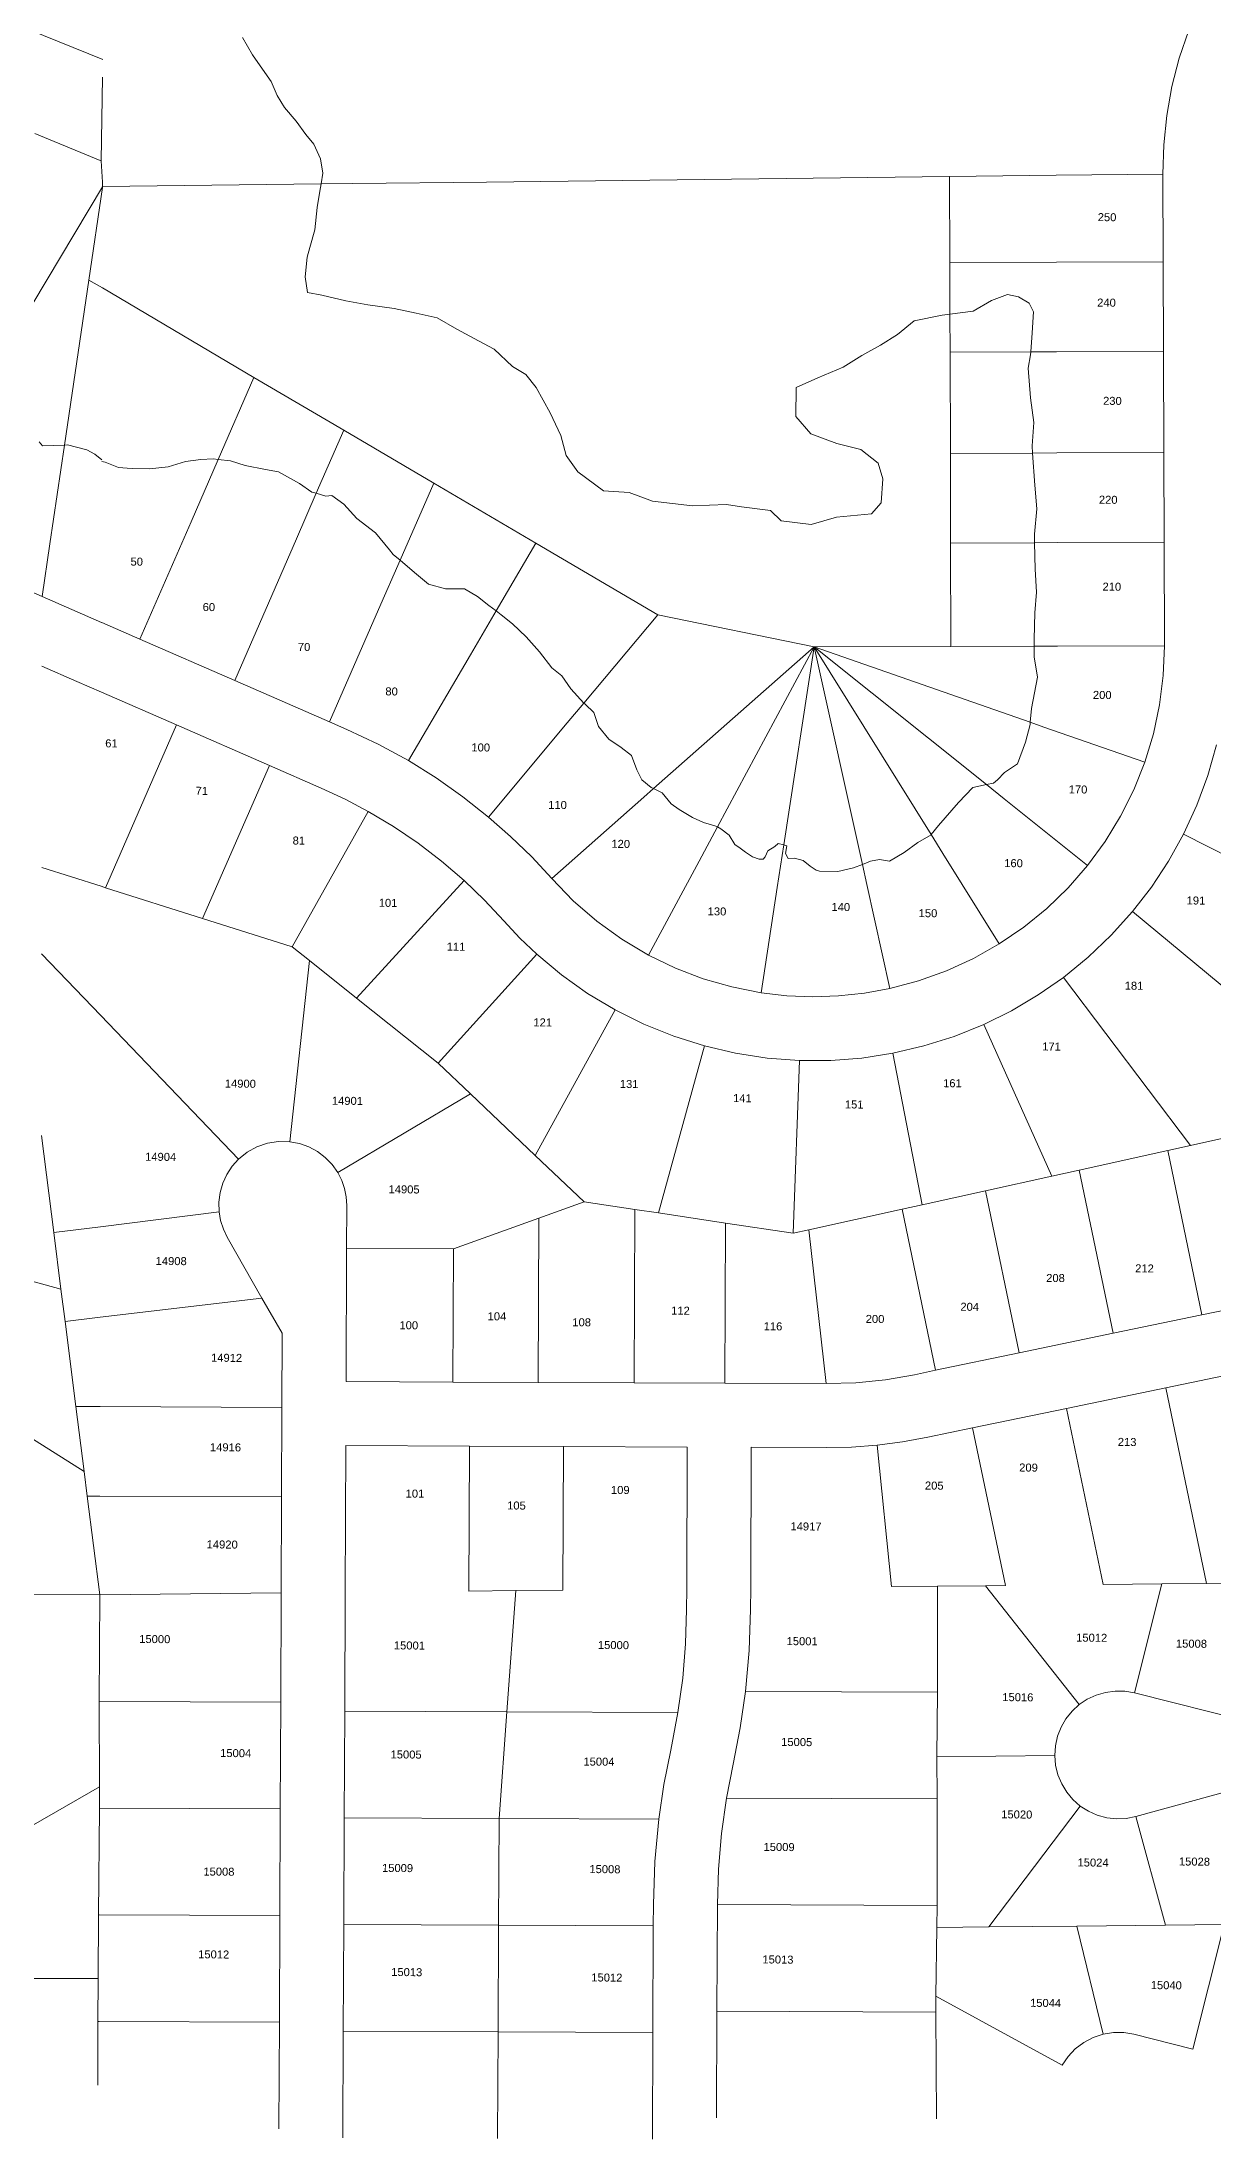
# Model space of a CAD drawing. Header units: feet. Extents: x 2808417 to 2820762, y 948624 to 970780.
# Drawn here: x 2812244 to 2813341, y 959744 to 961710 of the extents above; entities that cross this region are included whole.
import ezdxf
from ezdxf.enums import TextEntityAlignment as Align

# ---------------------------------------------------------------- set-up
doc = ezdxf.new("R2010")
doc.units = ezdxf.units.FT
doc.header["$LTSCALE"] = 0.015
doc.header["$MEASUREMENT"] = 0
doc.layers.add('Dakota County Addresses', color=7, linetype='Continuous')
doc.layers.add('Dakota County Parcels', color=7, linetype='Continuous')
doc.styles.add('Dimensions 100', font='arial.ttf')

# ---------------------------------------------------------------- blocks, each defined once
blk = doc.blocks.new('ACMAP_ANN_TEMPLATE_Dakota County Addresses')
at = {"layer": 'Dakota County Addresses', "style": 'Dimensions 100'}
blk.add_attdef('DakotaCountyAddress', text='', height=50, dxfattribs=at).set_placement((0, 0), align=Align.CENTER)

msp = doc.modelspace()

# ---------------------------------------------------------------- linework, layer by layer
at = {"layer": 'Dakota County Parcels', "lineweight": 5}
for p, q in [((2812299.6, 961598.3), (2812300.9, 961676.8)), ((2812237.5, 961624), (2812298.7, 961598.6)), ((2812298.7, 961598.6), (2812299.6, 961598.3)), ((2812300.7, 961578.2), (2812299.6, 961598.3)), ((2812287.9, 961486.5), (2812300.7, 961573.4)), ((2812300.7, 961578.2), (2812300.7, 961578.2)), ((2812300.9, 961574.2), (2812300.7, 961578.2)), ((2812300.7, 961574), (2812300.9, 961574.2)), ((2812300.7, 961573.4), (2812300.9, 961574.2)), ((2813094.6, 961503), (2813094.4, 961583.5)), ((2813294.6, 961503.6), (2813294.3, 961585.9)), ((2813294.8, 961419.6), (2813294.6, 961503.6)), ((2812287.9, 961486.5), (2812300.6, 961479.1)), ((2812300.6, 961479.1), (2812442.7, 961395.3)), ((2813095.2, 961324), (2813094.9, 961419)), ((2813295.1, 961324.7), (2813294.8, 961419.6)), ((2812442.7, 961395.3), (2812526.9, 961345.8)), ((2812244.5, 961331.1), (2812241.3, 961334.9)), ((2812526.9, 961345.8), (2812611.1, 961296.2)), ((2812286.1, 961327.5), (2812268, 961331.9)), ((2812293.7, 961323.4), (2812286.1, 961327.5)), ((2812300.2, 961318), (2812293.7, 961323.4)), ((2812300.2, 961316.5), (2812303.1, 961315.7)), ((2813095.4, 961240), (2813095.2, 961324)), ((2813295.4, 961240.7), (2813295.1, 961324.7)), ((2812611.1, 961296.2), (2812706.7, 961239.9)), ((2812706.7, 961239.9), (2812821, 961172.6)), ((2813095.7, 961143.1), (2813095.4, 961240)), ((2813295.7, 961143.7), (2813295.4, 961240.7)), ((2812244.1, 961189.8), (2812299.9, 961165.4)), ((2812299.9, 961165.4), (2812300, 961165.4)), ((2812821, 961172.6), (2812967.6, 961142.7)), ((2812335.7, 961149.8), (2812424.6, 961111.1)), ((2812967.6, 961142.7), (2813095.7, 961143.1)), ((2812299.8, 961100.1), (2812370.1, 961069.4)), ((2812424.6, 961111.1), (2812513.5, 961072.3)), ((2812303.5, 960916.8), (2812370.1, 961069.4)), ((2812370.1, 961069.4), (2812457.1, 961031.5)), ((2812513.5, 961072.3), (2812529.7, 961065.3)), ((2812394.6, 960888), (2812457.1, 961031.5)), ((2812457.1, 961031.5), (2812505.7, 961010.3)), ((2812478.4, 960861.4), (2812549.7, 960988.4)), ((2813313.6, 960967), (2813491.7, 960876.5)), ((2812243.8, 960935.8), (2812299.5, 960918.2)), ((2812538.9, 960813.2), (2812639.5, 960923.7)), ((2812299.5, 960918.2), (2812303.5, 960916.8)), ((2812303.5, 960916.8), (2812394.6, 960888)), ((2812394.6, 960888), (2812478.4, 960861.4)), ((2813266, 960894.5), (2813485.7, 960711.7)), ((2812478.4, 960861.4), (2812494.7, 960848.5)), ((2812243.7, 960855), (2812299.2, 960797)), ((2812476.2, 960678.7), (2812494.7, 960848.5)), ((2812494.7, 960848.5), (2812538.9, 960813.2)), ((2812615.4, 960752.3), (2812707.7, 960854.5)), ((2813201.2, 960832.8), (2813320.1, 960675.1)), ((2812538.9, 960813.2), (2812615.4, 960752.3)), ((2812706.3, 960665.8), (2812781.1, 960802.4)), ((2812299.2, 960797), (2812428.2, 960662.4)), ((2813126.6, 960788.7), (2813190.4, 960646.5)), ((2812821.6, 960612), (2812864.7, 960768.5)), ((2812615.4, 960752.3), (2812645.5, 960723.7)), ((2812947.9, 960593), (2812953.7, 960754.9)), ((2813041.3, 960761.7), (2813068.8, 960619.7)), ((2812521.2, 960649.8), (2812645.5, 960723.7)), ((2812645.5, 960723.7), (2812706.3, 960665.8)), ((2812243.6, 960684.4), (2812255.1, 960593.6)), ((2813320.1, 960675.1), (2813381.9, 960688.8)), ((2812706.3, 960665.8), (2812752, 960622.5)), ((2813215.9, 960652.1), (2813298.9, 960670.5)), ((2813298.9, 960670.5), (2813320.1, 960675.1)), ((2813330.9, 960516.4), (2813298.9, 960670.5)), ((2813128, 960632.7), (2813190.4, 960646.5)), ((2813190.4, 960646.5), (2813215.9, 960652.1)), ((2813247.7, 960499.1), (2813215.9, 960652.1)), ((2813068.8, 960619.7), (2813128, 960632.7)), ((2813159.6, 960480.7), (2813128, 960632.7)), ((2812298.8, 960598.8), (2812410, 960613)), ((2812529.5, 960578.8), (2812529.7, 960618.8)), ((2812629.5, 960578.4), (2812709.6, 960607.2)), ((2812708.9, 960453.1), (2812709.6, 960607.2)), ((2812709.6, 960607.2), (2812752, 960622.5)), ((2812752, 960622.5), (2812799.6, 960615.3)), ((2812798.9, 960452.7), (2812799.6, 960615.3)), ((2812799.6, 960615.3), (2812821.6, 960612)), ((2812821.6, 960612), (2812884.6, 960602.5)), ((2812962.7, 960596.2), (2813049.9, 960615.5)), ((2813049.9, 960615.5), (2813068.8, 960619.7)), ((2813081.3, 960464.4), (2813049.9, 960615.5)), ((2812074.1, 960592.5), (2812261.8, 960540.4)), ((2812255.1, 960593.6), (2812298.8, 960598.8)), ((2812255.1, 960593.6), (2812261.8, 960540.4)), ((2812417.6, 960589.3), (2812450.2, 960532.2)), ((2812883.9, 960452.4), (2812884.6, 960602.5)), ((2812884.6, 960602.5), (2812947.9, 960593)), ((2812947.9, 960593), (2812962.7, 960596.2)), ((2812978.9, 960452), (2812962.7, 960596.2)), ((2812529, 960453.8), (2812529.5, 960578.8)), ((2812529.5, 960578.8), (2812629.5, 960578.4)), ((2812629, 960453.4), (2812629.5, 960578.4)), ((2812261.8, 960540.4), (2812265.7, 960510.3)), ((2812298.7, 960514.2), (2812450.2, 960532.2)), ((2812450.2, 960532.2), (2812469.2, 960499.1)), ((2813330.9, 960516.4), (2813414.1, 960533.7)), ((2812042.6, 960521.3), (2812283.5, 960369.7)), ((2812265.7, 960510.3), (2812298.7, 960514.2)), ((2812265.7, 960510.3), (2812275.8, 960430.5)), ((2813247.7, 960499.1), (2813330.9, 960516.4)), ((2812468.9, 960429.7), (2812469.2, 960499.1)), ((2813159.6, 960480.7), (2813247.7, 960499.1)), ((2813081.3, 960464.4), (2813159.6, 960480.7)), ((2812529, 960453.8), (2812629, 960453.4)), ((2812629, 960453.4), (2812708.9, 960453.1)), ((2812708.9, 960453.1), (2812798.9, 960452.7)), ((2812798.9, 960452.7), (2812883.9, 960452.4)), ((2812883.9, 960452.4), (2812978.9, 960452)), ((2813061.7, 960460.3), (2813081.3, 960464.4)), ((2813297.1, 960448.1), (2813390.1, 960467.4)), ((2812275.8, 960430.5), (2812283.5, 960369.7)), ((2812275.8, 960430.5), (2812298.5, 960430.4)), ((2812298.5, 960430.4), (2812468.9, 960429.7)), ((2812468.5, 960345.7), (2812468.9, 960429.7)), ((2813204.1, 960428.7), (2813297.1, 960448.1)), ((2813335.3, 960264.7), (2813297.1, 960448.1)), ((2813074, 960401.6), (2813116, 960410.4)), ((2813116, 960410.4), (2813204.1, 960428.7)), ((2813146.8, 960262.7), (2813116, 960410.4)), ((2813238.5, 960263.7), (2813204.1, 960428.7)), ((2812528.1, 960256.3), (2812528.7, 960393.8)), ((2812528.7, 960393.8), (2812644.7, 960393.4)), ((2812644.1, 960257.5), (2812644.7, 960393.4)), ((2812644.7, 960393.4), (2812732.7, 960393)), ((2812732.1, 960258.4), (2812732.7, 960393)), ((2812732.7, 960393), (2812848.7, 960392.5)), ((2812848.2, 960259.6), (2812848.7, 960392.5)), ((2812908.1, 960260.3), (2812908.7, 960392.3)), ((2812908.7, 960392.3), (2812978.7, 960392)), ((2813040, 960261.6), (2813026.6, 960394.3)), ((2812283.5, 960369.7), (2812286.4, 960346.4)), ((2812286.4, 960346.4), (2812298.2, 960253.9)), ((2812286.4, 960346.4), (2812298.3, 960346.4)), ((2812298.3, 960346.4), (2812468.5, 960345.7)), ((2812468.2, 960255.7), (2812468.5, 960345.7)), ((2812231, 960254.1), (2812298.2, 960253.9)), ((2812297.7, 960153.9), (2812298.2, 960253.9)), ((2812297.7, 960153.9), (2812298.2, 960253.9)), ((2812298.2, 960253.9), (2812468.2, 960255.7)), ((2812467.7, 960153.2), (2812468.2, 960255.7)), ((2812527.7, 960144.9), (2812528.1, 960256.3)), ((2812644.1, 960257.5), (2812688.1, 960258)), ((2812679.7, 960144.3), (2812688.1, 960258)), ((2812688.1, 960258), (2812732.1, 960258.4)), ((2812848.1, 960240.3), (2812848.2, 960259.6)), ((2812908, 960240.1), (2812908.1, 960260.3)), ((2813040, 960261.6), (2813083.3, 960262.1)), ((2813083.2, 960162.6), (2813083.3, 960262.1)), ((2813083.3, 960262.1), (2813128.1, 960262.5)), ((2813128.1, 960262.5), (2813146.8, 960262.7)), ((2813128.1, 960262.5), (2813215.9, 960151)), ((2813238.5, 960263.7), (2813293.5, 960264.3)), ((2813267.7, 960162), (2813293.5, 960264.3)), ((2813293.5, 960264.3), (2813335.3, 960264.7)), ((2813335.3, 960264.7), (2813382.9, 960265.2)), ((2812297.7, 960153.9), (2812298, 960153.9)), ((2812297.9, 960073.9), (2812297.7, 960153.9)), ((2812298, 960153.9), (2812467.7, 960153.2)), ((2812903.4, 960163.4), (2813083.2, 960162.6)), ((2813082.6, 960102.1), (2813083.2, 960162.6)), ((2813267.7, 960162), (2813374.2, 960135.1)), ((2812467.3, 960053.2), (2812467.7, 960153.2)), ((2812527.3, 960044.9), (2812527.7, 960144.9)), ((2812527.7, 960144.9), (2812679.7, 960144.3)), ((2812672.3, 960044.3), (2812679.7, 960144.3)), ((2812679.7, 960144.3), (2812840, 960143.6)), ((2812833.2, 960108.4), (2812840, 960143.6)), ((2812891.7, 960095.3), (2812885.5, 960063.4)), ((2813082.6, 960102.1), (2813193, 960103.2)), ((2813082.7, 960062.6), (2813082.6, 960102.1)), ((2813268.9, 960046), (2813374.9, 960075.1)), ((2812129.3, 959977.2), (2812297.9, 960073.9)), ((2812297.8, 960053.9), (2812297.9, 960073.9)), ((2812885.5, 960063.4), (2813082.7, 960062.6)), ((2813082.8, 959962.6), (2813082.7, 960062.6)), ((2813131.4, 959942.6), (2813216.9, 960055.9)), ((2812296.9, 959953.9), (2812297.8, 960053.9)), ((2812297.8, 960053.9), (2812467.3, 960053.2)), ((2812466.9, 959953.2), (2812467.3, 960053.2)), ((2812526.9, 959944.9), (2812527.3, 960044.9)), ((2812527.3, 960044.9), (2812672.3, 960044.3)), ((2812671.8, 959944.3), (2812672.3, 960044.3)), ((2812672.3, 960044.3), (2812822, 960043.7)), ((2813268.9, 960046), (2813296.9, 959944.3)), ((2812816.8, 959943.7), (2812816.9, 959963.7)), ((2812876.5, 959863.5), (2812876.9, 959963.5)), ((2812876.9, 959963.5), (2813082.8, 959962.6)), ((2813082.5, 959942.1), (2813082.8, 959962.6)), ((2812296.7, 959894.2), (2812296.9, 959953.9)), ((2812296.9, 959953.9), (2812297.7, 959953.9)), ((2812297.7, 959953.9), (2812466.9, 959953.2)), ((2812466.5, 959853.3), (2812466.9, 959953.2)), ((2812526.4, 959844.9), (2812526.9, 959944.9)), ((2812526.9, 959944.9), (2812671.8, 959944.3)), ((2812671.4, 959844.3), (2812671.8, 959944.3)), ((2812671.8, 959944.3), (2812816.8, 959943.7)), ((2812816.4, 959843.7), (2812816.8, 959943.7)), ((2813081.7, 959877.7), (2813082.5, 959942.1)), ((2813082.5, 959942.1), (2813131.4, 959942.6)), ((2813131.4, 959942.6), (2813213.8, 959943.4)), ((2813213.8, 959943.4), (2813296.9, 959944.3)), ((2813213.8, 959943.4), (2813238.4, 959842.2)), ((2813296.9, 959944.3), (2813351.8, 959944.9)), ((2813322.3, 959828.1), (2813351.8, 959944.9)), ((2812146.1, 959894.5), (2812296.7, 959894.2)), ((2812296.5, 959854), (2812296.7, 959894.2)), ((2812876.1, 959763.5), (2812876.5, 959863.5)), ((2812876.5, 959863.5), (2813081.7, 959862.7)), ((2813081.7, 959877.7), (2813200, 959812.9)), ((2813081.7, 959862.7), (2813081.7, 959877.7)), ((2813082.2, 959762.7), (2813081.7, 959862.7)), ((2812296.3, 959794.2), (2812296.5, 959854)), ((2812296.5, 959854), (2812297.5, 959854)), ((2812297.5, 959854), (2812466.5, 959853.3)), ((2812466.1, 959753.3), (2812466.5, 959853.3)), ((2812526, 959744.9), (2812526.4, 959844.9)), ((2812526.4, 959844.9), (2812671.4, 959844.3)), ((2812671, 959744.3), (2812671.4, 959844.3)), ((2812671.4, 959844.3), (2812816.4, 959843.7)), ((2812816, 959743.7), (2812816.4, 959843.7)), ((2813267.2, 959842), (2813322.3, 959828.1))]:
    msp.add_line(p, q, dxfattribs=at)
for points in [[(2811940.2, 961839.6), (2811968.6, 961828.1), (2812301, 961693.4)], [(2812431.9, 961714), (2812441.2, 961697.7), (2812448.4, 961687.3), (2812458.9, 961672.7), (2812464.4, 961659.6), (2812471.3, 961648.2), (2812482.3, 961635.4), (2812491.2, 961623), (2812498.7, 961613.8), (2812505, 961600.2), (2812507.1, 961586.7), (2812505.5, 961576.6), (2812504.4, 961569.8), (2812502, 961554.5), (2812499.7, 961533.6), (2812495, 961517), (2812492.6, 961507.9), (2812490.7, 961489.6), (2812492.8, 961474.9), (2812506.2, 961472.3), (2812528.9, 961466.9), (2812549.4, 961463.2), (2812574.1, 961459.7), (2812594.8, 961455.6), (2812614.3, 961451), (2812632.9, 961440.5), (2812653.2, 961429.6), (2812667.6, 961421.7), (2812684.9, 961405.5), (2812697.4, 961398), (2812707.1, 961385.9), (2812720.2, 961361.9), (2812730.1, 961340.7), (2812735.2, 961321.9), (2812746.2, 961306.8), (2812770.1, 961289), (2812794.3, 961287.2), (2812816, 961279.1), (2812853.6, 961274.8), (2812885.3, 961276.1), (2812899.5, 961273.8), (2812926.6, 961270.4), (2812936.6, 961260.9), (2812964.9, 961257.5), (2812988.5, 961264.2), (2813021.3, 961267.3), (2813030.5, 961277.6), (2813031.9, 961300.2), (2813027.6, 961314.7), (2813011.4, 961327.8), (2812988.7, 961333.4), (2812964.6, 961342.5), (2812950.4, 961358.6), (2812950.7, 961385.7), (2812970.9, 961395), (2812994.9, 961404.9), (2813012.1, 961415.9), (2813029.8, 961425.4), (2813045.6, 961435.5), (2813061.2, 961448.3), (2813087.6, 961453.5), (2813094.8, 961454.4), (2813116.7, 961457.2), (2813133.8, 961467.3), (2813148.7, 961473.1), (2813159.1, 961470.7), (2813168.9, 961464.9), (2813173.1, 961456.6), (2813171.9, 961437), (2813170.6, 961419.3), (2813170.4, 961416.3), (2813168.1, 961404), (2813170.3, 961376.2), (2813173.4, 961353), (2813171.8, 961331), (2813172.3, 961324.3), (2813174.3, 961294.1), (2813176.2, 961271.9), (2813174.1, 961248.3), (2813174.2, 961240.3), (2813174.8, 961215.6), (2813175.9, 961193.9), (2813174.5, 961174.5), (2813173.6, 961149.8), (2813173.7, 961143.3), (2813173.7, 961133.2), (2813177, 961114.3), (2813171.3, 961084.7), (2813170.1, 961072), (2813169.9, 961069.7), (2813165.7, 961053.4), (2813158, 961033), (2813145.9, 961024.9), (2813139.3, 961017.9), (2813135.7, 961015)], [(2813318.6, 961720.7), (2813309.7, 961694.6), (2813302.8, 961668), (2813297.9, 961640.8), (2813295.1, 961613.4), (2813294.3, 961585.9)], [(2812168.6, 961352.7), (2812182.5, 961376), (2812300.7, 961574)], [(2812300.9, 961574.2), (2812505.5, 961576.6), (2812535.3, 961577), (2812660.7, 961578.4), (2813094.4, 961583.5)], [(2813094.4, 961583.5), (2813194.3, 961584.7), (2813294.3, 961585.9)], [(2813094.6, 961503), (2813194.6, 961503.3), (2813294.6, 961503.6)], [(2813094.9, 961419), (2813094.8, 961454.4), (2813094.6, 961503)], [(2812244.1, 961189.8), (2812251.4, 961239.3), (2812265, 961331.8), (2812287.9, 961486.5)], [(2813094.9, 961419), (2813170.6, 961419.3), (2813194.8, 961419.3), (2813294.8, 961419.6)], [(2812335.7, 961149.8), (2812383.7, 961259.8), (2812409.2, 961318.4), (2812442.7, 961395.3)], [(2812424.6, 961111.1), (2812482.6, 961244), (2812501.1, 961286.6), (2812526.9, 961345.8)], [(2812244.5, 961331.1), (2812265, 961331.8), (2812268, 961331.9)], [(2812323.8, 961310.3), (2812315.8, 961310.9), (2812303.1, 961315.7)], [(2812969.4, 960933.2), (2812963.7, 960937), (2812957.3, 960942.5), (2812949.3, 960944.4), (2812943.2, 960944.1), (2812940.8, 960948.9), (2812942, 960956.1), (2812939.1, 960956.9), (2812933.8, 960958.4), (2812930.8, 960955.5), (2812924.2, 960951.3), (2812921.6, 960945.8), (2812919.9, 960943.7), (2812916.1, 960943.7), (2812909.7, 960945.7), (2812903.1, 960950.3), (2812898.1, 960954), (2812893.2, 960957.5), (2812887.9, 960966), (2812880.2, 960972), (2812877, 960973.8), (2812874.6, 960975), (2812864, 960978), (2812853.6, 960982.6), (2812841.1, 960990.2), (2812833.6, 960995.6), (2812825.1, 961005.9), (2812817.1, 961009.7), (2812814.8, 961010.8), (2812806, 961018.1), (2812801.5, 961027.2), (2812796.4, 961040.9), (2812786.9, 961048.2), (2812775.1, 961056.2), (2812765.4, 961068), (2812761, 961081), (2812752.9, 961088.9), (2812751.9, 961089.9), (2812739.5, 961103.3), (2812731.3, 961115.6), (2812721.7, 961122.9), (2812710.3, 961138), (2812697.7, 961152), (2812684.9, 961164.3), (2812674.2, 961172.8), (2812669.5, 961176.3), (2812662.7, 961181.3), (2812652, 961190), (2812640.1, 961196.9), (2812622, 961197.1), (2812606.1, 961201.5), (2812593, 961212.5), (2812579.6, 961223.8), (2812573, 961229.2), (2812569.7, 961233.5), (2812556.5, 961249.6), (2812539.2, 961262.9), (2812527, 961276.3), (2812515.5, 961284.5), (2812510, 961283.9), (2812501.1, 961286.6), (2812496.9, 961287.8), (2812485.3, 961295.9), (2812465.6, 961306.6), (2812453.5, 961308.9), (2812434.4, 961312.7), (2812420.8, 961317), (2812409.2, 961318.4), (2812404.6, 961318.9), (2812392.9, 961318.4), (2812378.4, 961316.4), (2812362.2, 961311.4), (2812344.8, 961309.5), (2812329.3, 961309.9), (2812323.8, 961310.3)], [(2813095.2, 961324), (2813172.3, 961324.3), (2813195.1, 961324.4), (2813295.1, 961324.7)], [(2812513.5, 961072.3), (2812559.5, 961177.7), (2812579.6, 961223.8), (2812611.1, 961296.2)], [(2812107.4, 961249.5), (2812116.1, 961245.7), (2812195.3, 961211.1), (2812244.1, 961189.8)], [(2812587.4, 961036), (2812645.5, 961135.2), (2812669.5, 961176.3), (2812706.7, 961239.9)], [(2813095.4, 961240), (2813174.2, 961240.3), (2813195.4, 961240.4), (2813295.4, 961240.7)], [(2812299.9, 961165.4), (2812300, 961165.4), (2812335.7, 961149.8)], [(2812662.5, 960983.1), (2812736.3, 961071.3), (2812751.9, 961089.9), (2812821, 961172.6)], [(2812721.7, 960925.5), (2812807.9, 961001.6), (2812817.1, 961009.7), (2812967.6, 961142.7)], [(2812967.6, 961142.7), (2812877, 960973.8), (2812859.8, 960941.7), (2812812.5, 960853.6)], [(2812917.9, 960818.4), (2812933, 960917.2), (2812939.1, 960956.9), (2812967.6, 961142.7)], [(2812967.6, 961142.7), (2813129, 961013.5), (2813145.7, 961000.2), (2813223.7, 960937.7)], [(2812967.6, 961142.7), (2813170.1, 961072), (2813182.9, 961067.5), (2813277.3, 961034.5)], [(2812967.6, 961142.7), (2813077.2, 960966.6), (2813088.2, 960949), (2813141, 960864.2)], [(2812967.6, 961142.7), (2813012.8, 960938.7), (2813016.9, 960920), (2813038.5, 960822.4)], [(2813095.7, 961143.1), (2813173.7, 961143.3), (2813195.7, 961143.4), (2813295.7, 961143.7)], [(2813277.3, 961034.5), (2813285.4, 961061.1), (2813291.1, 961088.3), (2813294.6, 961115.9), (2813295.7, 961143.7)], [(2812244, 961124.4), (2812276.6, 961110.2), (2812299.8, 961100.1)], [(2812587.4, 961036), (2812559, 961051.5), (2812529.7, 961065.3)], [(2813313.6, 960967), (2813326.1, 960994.1), (2813336.5, 961022.1), (2813344.7, 961050.9)], [(2812662.5, 960983.1), (2812638.5, 961002.1), (2812613.4, 961019.7), (2812587.4, 961036)], [(2813223.7, 960937.7), (2813240.2, 960960.1), (2813254.7, 960983.8), (2813267.1, 961008.7), (2813277.3, 961034.5)], [(2812549.7, 960988.4), (2812528, 960999.9), (2812505.7, 961010.3)], [(2813135.7, 961015), (2813129, 961013.5), (2813116.2, 961010.7), (2813102.8, 960996.7), (2813084.1, 960975.2), (2813077.2, 960966.6), (2813077.1, 960966.4), (2813064.6, 960959.2), (2813052, 960949.8), (2813038.1, 960941.8), (2813028.8, 960943.2), (2813020.4, 960941.6), (2813012.8, 960938.7), (2813004.3, 960935.6), (2812989.8, 960932.1), (2812972.6, 960932.5), (2812969.4, 960933.2)], [(2812639.5, 960923.7), (2812618.4, 960941.7), (2812596.4, 960958.6), (2812573.5, 960974.2), (2812549.7, 960988.4)], [(2812721.7, 960925.5), (2812702.9, 960945.7), (2812683.2, 960964.9), (2812662.5, 960983.1)], [(2813266, 960894.5), (2813283.6, 960917.5), (2813299.6, 960941.7), (2813313.6, 960967)], [(2812676.7, 960885.8), (2812658.6, 960905.2), (2812639.5, 960923.7)], [(2812721.7, 960925.5), (2812741.9, 960904.6), (2812763.9, 960885.5), (2812787.5, 960868.5), (2812812.5, 960853.6)], [(2813141, 960864.2), (2813164, 960879.8), (2813185.5, 960897.4), (2813205.5, 960916.7), (2813223.7, 960937.7)], [(2812676.7, 960885.8), (2812691.8, 960869.7), (2812707.7, 960854.5)], [(2813201.2, 960832.8), (2813224.4, 960851.7), (2813246, 960872.3), (2813266, 960894.5)], [(2813038.5, 960822.4), (2813065.4, 960829.5), (2813091.5, 960838.9), (2813116.8, 960850.5), (2813141, 960864.2)], [(2812707.7, 960854.5), (2812730.8, 960835.3), (2812755.3, 960817.8), (2812781.1, 960802.4)], [(2812812.5, 960853.6), (2812837.6, 960841.5), (2812863.7, 960831.5), (2812890.5, 960823.8), (2812917.9, 960818.4)], [(2812917.9, 960818.4), (2812942, 960815.6), (2812966.2, 960814.6), (2812990.5, 960815.4), (2813014.6, 960818), (2813038.5, 960822.4)], [(2813126.6, 960788.7), (2813152.5, 960801.5), (2813177.5, 960816.3), (2813201.2, 960832.8)], [(2812781.1, 960802.4), (2812808.1, 960788.9), (2812836, 960777.6), (2812864.7, 960768.5)], [(2813041.3, 960761.7), (2813070.4, 960768.5), (2813098.9, 960777.5), (2813126.6, 960788.7)], [(2812864.7, 960768.5), (2812894, 960761.7), (2812923.7, 960757.1), (2812953.7, 960754.9)], [(2812953.7, 960754.9), (2812983.1, 960754.9), (2813012.3, 960757.2), (2813041.3, 960761.7)], [(2812476.2, 960678.7), (2812465.7, 960678.9), (2812455.4, 960677.3), (2812445.5, 960674), (2812436.3, 960668.9), (2812428.2, 960662.4)], [(2812521.2, 960649.8), (2812515.9, 960657.3), (2812509.5, 960663.9), (2812502.1, 960669.5), (2812494, 960673.9), (2812485.3, 960677), (2812476.2, 960678.7)], [(2812428.2, 960662.4), (2812422.1, 960655.7), (2812417.1, 960648.1), (2812413.4, 960639.8), (2812410.9, 960631.1), (2812409.7, 960622.1), (2812410, 960613)], [(2812529.7, 960618.8), (2812529.1, 960626.9), (2812527.5, 960634.9), (2812524.9, 960642.5), (2812521.2, 960649.8)], [(2812410, 960613), (2812411.4, 960604.8), (2812414, 960596.8), (2812417.6, 960589.3)], [(2812978.9, 960452), (2813006.7, 960452.8), (2813034.4, 960455.6), (2813061.7, 960460.3)], [(2812978.7, 960392), (2813002.7, 960392.5), (2813026.6, 960394.3)], [(2813026.6, 960394.3), (2813050.4, 960397.3), (2813074, 960401.6)], [(2812840, 960143.6), (2812844.4, 960175.7), (2812847, 960208), (2812848.1, 960240.3)], [(2812903.4, 960163.4), (2812906.8, 960201.6), (2812908, 960240.1)], [(2812891.7, 960095.3), (2812898.4, 960129.2), (2812903.4, 960163.4)], [(2813267.7, 960162), (2813258.7, 960163.6), (2813249.6, 960163.7), (2813240.5, 960162.5), (2813231.8, 960159.9), (2813223.5, 960156.1), (2813215.9, 960151)], [(2813215.9, 960151), (2813209.2, 960144.8), (2813203.5, 960137.7), (2813198.9, 960129.8), (2813195.6, 960121.3), (2813193.6, 960112.3), (2813193, 960103.2)], [(2812833.2, 960108.4), (2812826.8, 960076.2), (2812822, 960043.7)], [(2813193, 960103.2), (2813193.8, 960094.1), (2813196, 960085.3), (2813199.5, 960076.8), (2813204.2, 960069), (2813210, 960062), (2813216.9, 960055.9)], [(2812885.5, 960063.4), (2812880.8, 960030.3), (2812878, 959996.9), (2812876.9, 959963.5)], [(2813216.9, 960055.9), (2813224.6, 960051), (2813232.9, 960047.3), (2813241.8, 960044.9), (2813250.8, 960043.9), (2813260, 960044.3), (2813268.9, 960046)], [(2812822, 960043.7), (2812818.3, 960003.8), (2812816.9, 959963.7)], [(2813238.4, 959842.2), (2813229, 959839), (2813220.2, 959834.4), (2813212.3, 959828.4), (2813205.5, 959821.1), (2813200, 959812.9)], [(2813267.2, 959842), (2813257.7, 959843.6), (2813248, 959843.7), (2813238.4, 959842.2)]]:
    msp.add_lwpolyline(points, dxfattribs=at)

# ---------------------------------------------------------------- block references
at = {"layer": 'Dakota County Addresses', "lineweight": 5, "xscale": 0.15, "yscale": 0.15, "zscale": 0.15, "rotation": 359.5015230000861}
for p, values in [((2813242, 961541.7), {'DakotaCountyAddress': '250'}), ((2813241.5, 961461.6), {'DakotaCountyAddress': '240'}), ((2813247, 961369.5), {'DakotaCountyAddress': '230'}), ((2813243.1, 961276.8), {'DakotaCountyAddress': '220'}), ((2812332.8, 961218.8), {'DakotaCountyAddress': '50'}), ((2813246.5, 961195.3), {'DakotaCountyAddress': '210'}), ((2812400.4, 961176.2), {'DakotaCountyAddress': '60'}), ((2812489.6, 961138.8), {'DakotaCountyAddress': '70'}), ((2812571.6, 961097.1), {'DakotaCountyAddress': '80'}), ((2813237.5, 961093.8), {'DakotaCountyAddress': '200'}), ((2812309.1, 961048.4), {'DakotaCountyAddress': '61'}), ((2812655.1, 961044.6), {'DakotaCountyAddress': '100'}), ((2812393.8, 961003.9), {'DakotaCountyAddress': '71'}), ((2813214.8, 961005.2), {'DakotaCountyAddress': '170'}), ((2812727.1, 960990.7), {'DakotaCountyAddress': '110'}), ((2812484.7, 960957.3), {'DakotaCountyAddress': '81'}), ((2812786.3, 960954.2), {'DakotaCountyAddress': '120'}), ((2813154.4, 960936.1), {'DakotaCountyAddress': '160'}), ((2812568.3, 960898.9), {'DakotaCountyAddress': '101'}), ((2812992.5, 960895), {'DakotaCountyAddress': '140'}), ((2813325.3, 960901.1), {'DakotaCountyAddress': '191'}), ((2812876.5, 960890.9), {'DakotaCountyAddress': '130'}), ((2813074.2, 960889.2), {'DakotaCountyAddress': '150'}), ((2812632, 960857.8), {'DakotaCountyAddress': '111'}), ((2813267.3, 960821.2), {'DakotaCountyAddress': '181'}), ((2812713.2, 960786.8), {'DakotaCountyAddress': '121'}), ((2813190, 960764.2), {'DakotaCountyAddress': '171'}), ((2812429.9, 960729.4), {'DakotaCountyAddress': '14900'}), ((2812794.2, 960729.1), {'DakotaCountyAddress': '131'}), ((2813097.1, 960729.8), {'DakotaCountyAddress': '161'}), ((2812530.2, 960713.3), {'DakotaCountyAddress': '14901'}), ((2812900.3, 960715.8), {'DakotaCountyAddress': '141'}), ((2813005.1, 960709.9), {'DakotaCountyAddress': '151'}), ((2812355.2, 960660.8), {'DakotaCountyAddress': '14904'}), ((2812583.3, 960630.3), {'DakotaCountyAddress': '14905'}), ((2812365.1, 960563.1), {'DakotaCountyAddress': '14908'}), ((2813193.7, 960547.2), {'DakotaCountyAddress': '208'}), ((2813277.1, 960556.2), {'DakotaCountyAddress': '212'}), ((2813113.3, 960520.2), {'DakotaCountyAddress': '204'}), ((2812587.7, 960502.9), {'DakotaCountyAddress': '100'}), ((2812670.3, 960511.3), {'DakotaCountyAddress': '104'}), ((2812749.7, 960505.7), {'DakotaCountyAddress': '108'}), ((2812842.3, 960516.6), {'DakotaCountyAddress': '112'}), ((2812929, 960501.9), {'DakotaCountyAddress': '116'}), ((2813024.6, 960508.8), {'DakotaCountyAddress': '200'}), ((2812417, 960472.4), {'DakotaCountyAddress': '14912'}), ((2812416, 960388.5), {'DakotaCountyAddress': '14916'}), ((2813260.8, 960393.5), {'DakotaCountyAddress': '213'}), ((2813168.4, 960369.5), {'DakotaCountyAddress': '209'}), ((2812593.5, 960345.1), {'DakotaCountyAddress': '101'}), ((2812785.9, 960348.5), {'DakotaCountyAddress': '109'}), ((2813080.1, 960352.6), {'DakotaCountyAddress': '205'}), ((2812688.6, 960333.9), {'DakotaCountyAddress': '105'}), ((2812959.9, 960314.3), {'DakotaCountyAddress': '14917'}), ((2812412.9, 960297.4), {'DakotaCountyAddress': '14920'}), ((2812349.7, 960208.7), {'DakotaCountyAddress': '15000'}), ((2812956.3, 960206.7), {'DakotaCountyAddress': '15001'}), ((2813227.6, 960210), {'DakotaCountyAddress': '15012'}), ((2812588.3, 960202.7), {'DakotaCountyAddress': '15001'}), ((2812779.5, 960203.1), {'DakotaCountyAddress': '15000'}), ((2813321.1, 960204.4), {'DakotaCountyAddress': '15008'}), ((2813158.4, 960154.2), {'DakotaCountyAddress': '15016'}), ((2812951.2, 960112.2), {'DakotaCountyAddress': '15005'}), ((2812425.5, 960101.8), {'DakotaCountyAddress': '15004'}), ((2812585.2, 960100.5), {'DakotaCountyAddress': '15005'}), ((2812765.9, 960093.8), {'DakotaCountyAddress': '15004'}), ((2813157.4, 960044.3), {'DakotaCountyAddress': '15020'}), ((2812934.7, 960013.8), {'DakotaCountyAddress': '15009'}), ((2812409.8, 959990.7), {'DakotaCountyAddress': '15008'}), ((2812577.2, 959994.1), {'DakotaCountyAddress': '15009'}), ((2812771.5, 959993), {'DakotaCountyAddress': '15008'}), ((2813228.9, 959999.2), {'DakotaCountyAddress': '15024'}), ((2813323.9, 960000.1), {'DakotaCountyAddress': '15028'}), ((2812404.9, 959913.1), {'DakotaCountyAddress': '15012'}), ((2812585.8, 959896.5), {'DakotaCountyAddress': '15013'}), ((2812773.3, 959891.4), {'DakotaCountyAddress': '15012'}), ((2812933.6, 959908.3), {'DakotaCountyAddress': '15013'}), ((2813297.5, 959884.2), {'DakotaCountyAddress': '15040'}), ((2813184.4, 959867.6), {'DakotaCountyAddress': '15044'})]:
    msp.add_blockref('ACMAP_ANN_TEMPLATE_Dakota County Addresses', p, dxfattribs=at).add_auto_attribs(values)

doc.saveas('drawing.dxf')
